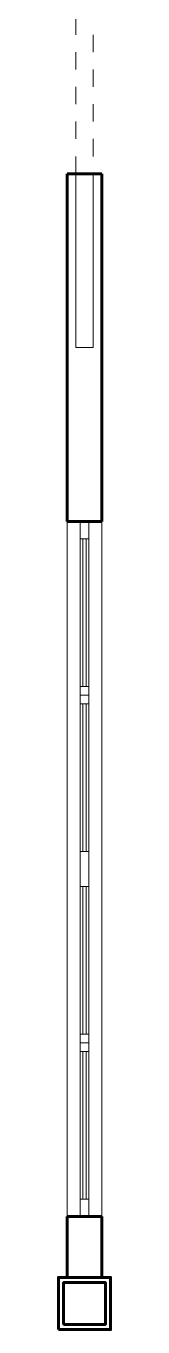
# Model space of a CAD drawing. Header units: millimetres. Extents: x 72 to 2370, y -203 to 794.
# Drawn here: x 1744.82 to 1745.12, y 377.95 to 385.43 of the extents above; entities that cross this region are included whole.
import ezdxf

# ---------------------------------------------------------------- set-up
doc = ezdxf.new("R2010")
doc.units = ezdxf.units.MM
doc.linetypes.add('ACAD_ISO03W100', pattern=[30, 12, -18])
for name, color, linetype, lineweight in [('envolvente', 164, 'Continuous', 60), ('Estructura', 1, 'Continuous', 60), ('puertas', 15, 'Continuous', 9), ('ventanas', 132, 'Continuous', 9)]:
    doc.layers.add(name, color=color, linetype=linetype, lineweight=lineweight)

msp = doc.modelspace()

# ---------------------------------------------------------------- linework, layer by layer
at = {"layer": 'envolvente'}
for p, q in [((1744.8739, 382.5801), (1744.8739, 384.5801)), ((1744.8739, 384.5801), (1745.0739, 384.5801)), ((1745.0739, 382.5801), (1745.0739, 384.5801)), ((1744.8739, 382.5801), (1745.0739, 382.5801)), ((1744.8739, 378.2301), (1744.8739, 378.5801)), ((1744.8739, 378.5801), (1745.0739, 378.5801)), ((1745.0739, 378.2301), (1745.0739, 378.5801))]:
    msp.add_line(p, q, dxfattribs=at)
at = {"layer": 'envolvente', "lineweight": 9}
for p, q in [((1744.8739, 378.5801), (1744.8739, 382.5801)), ((1745.0739, 382.5801), (1745.0739, 378.5801))]:
    msp.add_line(p, q, dxfattribs=at)
at = {"layer": 'Estructura'}
for points in [[(1744.8239, 377.9301), (1745.1239, 377.9301), (1745.1239, 378.2301), (1744.8239, 378.2301)], [(1744.8539, 377.9601), (1745.0939, 377.9601), (1745.0939, 378.2001), (1744.8539, 378.2001)]]:
    msp.add_lwpolyline(points, close=True, dxfattribs=at)
at = {"layer": 'puertas', "linetype": 'ACAD_ISO03W100', "ltscale": 0.004}
msp.add_lwpolyline([(1745.0239, 385.5801), (1745.0239, 384.5801), (1744.9239, 384.5801), (1744.9239, 385.5801)], close=True, dxfattribs=at)
at = {"layer": 'puertas'}
msp.add_lwpolyline([(1745.0239, 384.5801), (1745.0239, 383.5801), (1744.9239, 383.5801), (1744.9239, 384.5801)], close=True, dxfattribs=at)
at = {"layer": 'ventanas'}
for p, q in [((1744.9489, 380.5801), (1744.9489, 382.5801)), ((1744.9989, 382.5801), (1744.9989, 380.5801)), ((1744.9489, 382.4801), (1744.9989, 382.4801)), ((1744.9639, 382.4801), (1744.9639, 381.6301)), ((1744.9839, 382.4801), (1744.9839, 381.6301)), ((1744.9489, 381.6301), (1744.9989, 381.6301)), ((1744.9489, 381.5801), (1744.9989, 381.5801)), ((1744.9489, 381.5301), (1744.9989, 381.5301)), ((1744.9639, 381.5301), (1744.9639, 380.6801)), ((1744.9839, 381.5301), (1744.9839, 380.6801)), ((1744.9989, 380.6801), (1744.9489, 380.6801)), ((1744.9489, 378.5801), (1744.9489, 380.5801)), ((1744.9989, 380.5801), (1744.9989, 378.5801)), ((1744.9489, 380.4801), (1744.9989, 380.4801)), ((1744.9639, 380.4801), (1744.9639, 379.6301)), ((1744.9839, 380.4801), (1744.9839, 379.6301)), ((1744.9489, 379.6301), (1744.9989, 379.6301)), ((1744.9489, 379.5801), (1744.9989, 379.5801)), ((1744.9489, 379.5301), (1744.9989, 379.5301)), ((1744.9639, 379.5301), (1744.9639, 378.6801)), ((1744.9839, 379.5301), (1744.9839, 378.6801)), ((1744.9989, 378.6801), (1744.9489, 378.6801))]:
    msp.add_line(p, q, dxfattribs=at)

doc.saveas('drawing.dxf')
